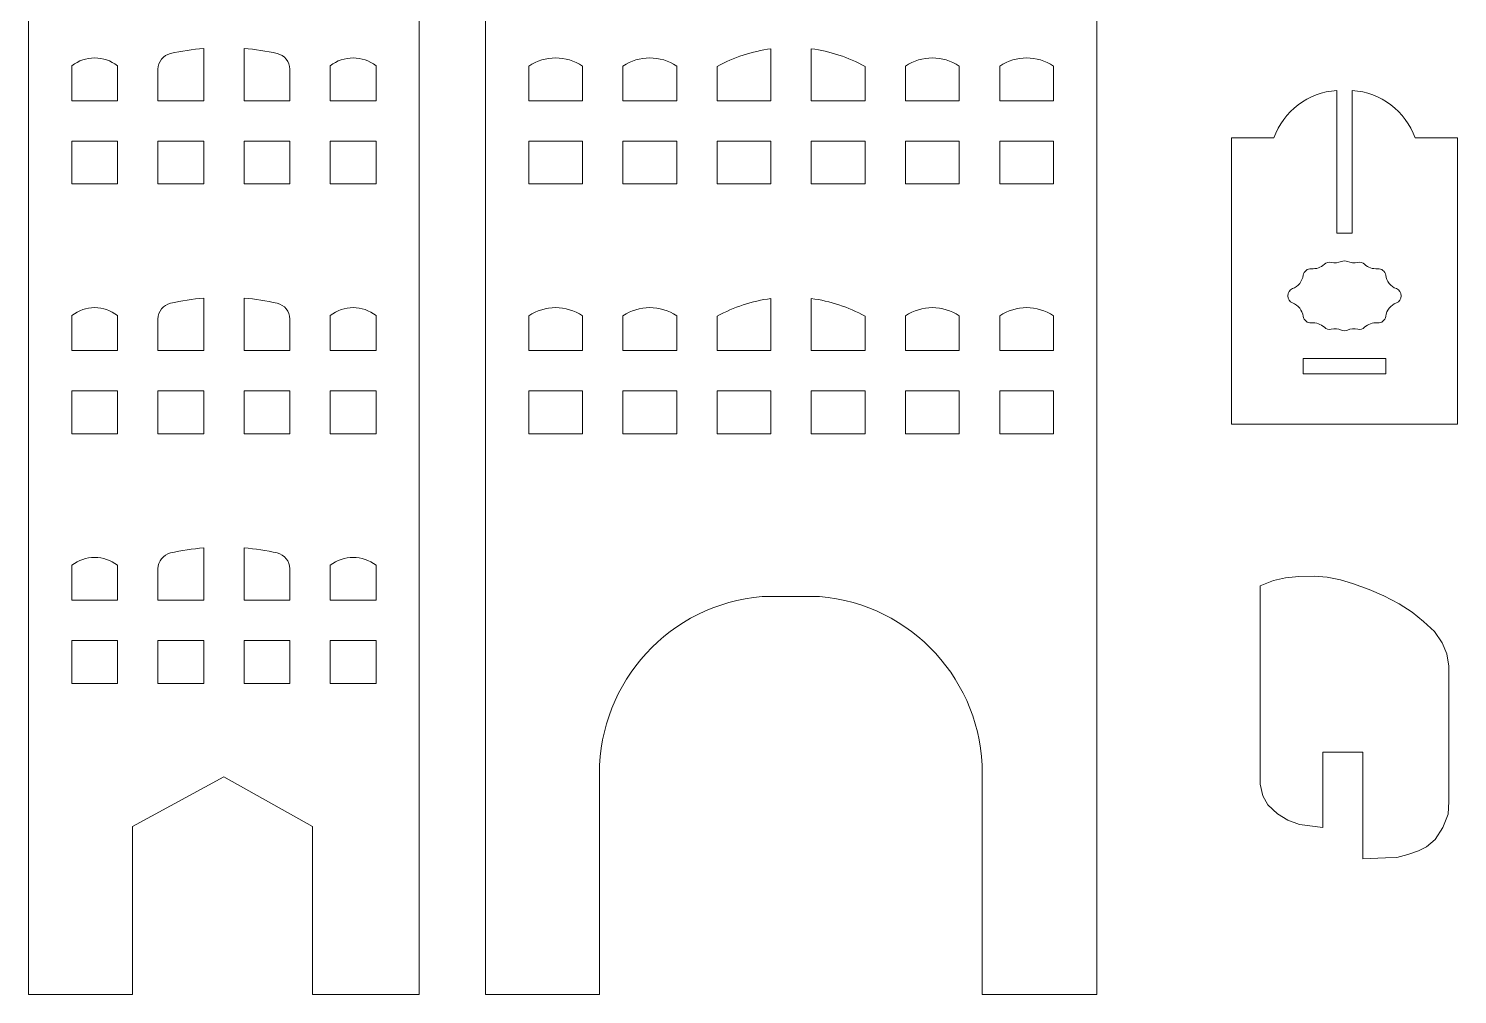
# Model space of a CAD drawing. Header units: millimetres. Extents: x -924 to 692, y -968 to 888.
# Drawn here: x -844.8 to -472.4, y 4.7 to 256.4 of the extents above; entities that cross this region are included whole.
import ezdxf

# ---------------------------------------------------------------- set-up
doc = ezdxf.new("R2010")
doc.units = ezdxf.units.MM
doc.header["$MEASUREMENT"] = 0

msp = doc.modelspace()

# ---------------------------------------------------------------- linework, layer by layer
at = {"lineweight": 5}
for points, knots in [([(-793.9372, 61.433), (-793.9372, 61.433), (-817.6903, 48.4586), (-817.6903, 48.4586), (-817.6903, 48.4586), (-817.6903, 48.4586), (-817.6903, 4.7162), (-817.6903, 4.7162), (-817.6903, 4.7162), (-817.6903, 4.7162), (-844.8103, 4.7162), (-844.8103, 4.7162), (-844.8103, 4.7162), (-844.8103, 4.7162), (-844.8103, 267.944), (-844.8103, 267.944), (-844.8103, 267.944), (-844.8103, 267.944), (-742.9922, 267.944), (-742.9922, 267.944), (-742.9922, 267.944), (-742.9922, 267.944), (-742.9922, 4.7162), (-742.9922, 4.7162), (-742.9922, 4.7162), (-742.9922, 4.7162), (-770.8396, 4.7162), (-770.8396, 4.7162), (-770.8396, 4.7162), (-770.8396, 4.7162), (-770.8396, 48.501), (-770.8396, 48.501), (-770.8396, 48.501), (-770.8396, 48.501), (-793.9372, 61.433), (-793.9372, 61.433)], [0, 0, 0, 0, 0.11111111, 0.11111111, 0.11111111, 0.11111111, 0.22222222, 0.22222222, 0.22222222, 0.22222222, 0.33333333, 0.33333333, 0.33333333, 0.33333333, 0.44444444, 0.44444444, 0.44444444, 0.44444444, 0.55555556, 0.55555556, 0.55555556, 0.55555556, 0.66666667, 0.66666667, 0.66666667, 0.66666667, 0.77777778, 0.77777778, 0.77777778, 0.77777778, 0.88888889, 0.88888889, 0.88888889, 0.88888889, 1, 1, 1, 1]), ([(-566.4256, 4.7162), (-566.4256, 4.7162), (-566.4256, 267.944), (-566.4256, 267.944), (-566.4256, 267.944), (-566.4256, 267.944), (-725.7244, 267.944), (-725.7244, 267.944), (-725.7244, 267.944), (-725.7244, 267.944), (-725.7244, 4.7162), (-725.7244, 4.7162), (-725.7244, 4.7162), (-725.7244, 4.7162), (-696.0189, 4.7162), (-696.0189, 4.7162), (-696.0189, 4.7162), (-696.0189, 4.7162), (-696.0189, 62.2395), (-696.0189, 62.2395), (-696.0189, 62.2395), (-696.0756, 86.3115), (-677.5967, 106.4008), (-653.6085, 108.4104), (-653.6085, 108.4104), (-653.6085, 108.4104), (-638.6461, 108.4104), (-638.6461, 108.4104), (-638.6461, 108.4104), (-614.6559, 106.4266), (-596.205, 86.3117), (-596.2356, 62.2395), (-596.2356, 62.2395), (-596.2356, 62.2395), (-596.2356, 4.7162), (-596.2356, 4.7162), (-596.2356, 4.7162), (-596.2356, 4.7162), (-566.4256, 4.7162), (-566.4256, 4.7162)], [0, 0, 0, 0, 0.1, 0.1, 0.1, 0.1, 0.2, 0.2, 0.2, 0.2, 0.3, 0.3, 0.3, 0.3, 0.4, 0.4, 0.4, 0.4, 0.5, 0.5, 0.5, 0.5, 0.6, 0.6, 0.6, 0.6, 0.7, 0.7, 0.7, 0.7, 0.8, 0.8, 0.8, 0.8, 0.9, 0.9, 0.9, 0.9, 1, 1, 1, 1]), ([(-811.0879, 245.8125), (-811.0879, 245.8125), (-811.0879, 237.6253), (-811.0879, 237.6253), (-811.0879, 237.6253), (-811.0879, 237.6253), (-799.169, 237.6253), (-799.169, 237.6253), (-799.169, 237.6253), (-799.169, 237.6253), (-799.169, 251.2741), (-799.169, 251.2741), (-799.169, 251.2741), (-802.0752, 251.0283), (-804.9604, 250.5794), (-807.8039, 249.9304), (-807.8039, 249.9304), (-809.726, 249.4909), (-811.0887, 247.7842), (-811.0879, 245.8125)], [0, 0, 0, 0, 0.2, 0.2, 0.2, 0.2, 0.4, 0.4, 0.4, 0.4, 0.6, 0.6, 0.6, 0.6, 0.8, 0.8, 0.8, 0.8, 1, 1, 1, 1]), ([(-776.7144, 245.8125), (-776.7144, 245.8125), (-776.7144, 237.6253), (-776.7144, 237.6253), (-776.7144, 237.6253), (-776.7144, 237.6253), (-788.6335, 237.6253), (-788.6335, 237.6253), (-788.6335, 237.6253), (-788.6335, 237.6253), (-788.6335, 251.2741), (-788.6335, 251.2741), (-788.6335, 251.2741), (-785.7274, 251.0283), (-782.8418, 250.5792), (-779.9986, 249.9304), (-779.9986, 249.9304), (-778.0781, 249.493), (-776.7152, 247.7821), (-776.7144, 245.8125)], [0, 0, 0, 0, 0.2, 0.2, 0.2, 0.2, 0.4, 0.4, 0.4, 0.4, 0.6, 0.6, 0.6, 0.6, 0.8, 0.8, 0.8, 0.8, 1, 1, 1, 1]), ([(-665.3496, 237.6253), (-665.3496, 237.6253), (-651.3428, 237.6253), (-651.3428, 237.6253), (-651.3428, 237.6253), (-651.3428, 237.6253), (-651.3428, 251.1496), (-651.3428, 251.1496), (-651.3428, 251.1496), (-656.2549, 250.4995), (-661.0028, 248.9469), (-665.3496, 246.5685), (-665.3496, 246.5685), (-665.3496, 246.5685), (-665.3496, 237.6253), (-665.3496, 237.6253)], [0, 0, 0, 0, 0.25, 0.25, 0.25, 0.25, 0.5, 0.5, 0.5, 0.5, 0.75, 0.75, 0.75, 0.75, 1, 1, 1, 1]), ([(-626.8004, 246.5685), (-626.8004, 246.5685), (-626.8004, 237.6253), (-626.8004, 237.6253), (-626.8004, 237.6253), (-626.8004, 237.6253), (-640.8072, 237.6253), (-640.8072, 237.6253), (-640.8072, 237.6253), (-640.8072, 237.6253), (-640.8072, 251.1496), (-640.8072, 251.1496), (-640.8072, 251.1496), (-635.8962, 250.4999), (-631.1463, 248.9461), (-626.8004, 246.5685)], [0, 0, 0, 0, 0.25, 0.25, 0.25, 0.25, 0.5, 0.5, 0.5, 0.5, 0.75, 0.75, 0.75, 0.75, 1, 1, 1, 1]), ([(-833.5424, 246.7128), (-833.5424, 246.7128), (-833.5424, 237.6253), (-833.5424, 237.6253), (-833.5424, 237.6253), (-833.5424, 237.6253), (-821.6236, 237.6253), (-821.6236, 237.6253), (-821.6236, 237.6253), (-821.6236, 237.6253), (-821.6236, 246.7128), (-821.6236, 246.7128), (-821.6236, 246.7128), (-825.1191, 249.4754), (-830.0492, 249.4781), (-833.5424, 246.7128)], [0, 0, 0, 0, 0.25, 0.25, 0.25, 0.25, 0.5, 0.5, 0.5, 0.5, 0.75, 0.75, 0.75, 0.75, 1, 1, 1, 1]), ([(-766.1789, 246.7128), (-766.1789, 246.7128), (-766.1789, 237.6253), (-766.1789, 237.6253), (-766.1789, 237.6253), (-766.1789, 237.6253), (-754.26, 237.6253), (-754.26, 237.6253), (-754.26, 237.6253), (-754.26, 237.6253), (-754.26, 246.7128), (-754.26, 246.7128), (-754.26, 246.7128), (-757.7556, 249.4754), (-762.6855, 249.4781), (-766.1789, 246.7128)], [0, 0, 0, 0, 0.25, 0.25, 0.25, 0.25, 0.5, 0.5, 0.5, 0.5, 0.75, 0.75, 0.75, 0.75, 1, 1, 1, 1]), ([(-714.4567, 246.6517), (-714.4567, 246.6517), (-714.4567, 237.6253), (-714.4567, 237.6253), (-714.4567, 237.6253), (-714.4567, 237.6253), (-700.4498, 237.6253), (-700.4498, 237.6253), (-700.4498, 237.6253), (-700.4498, 237.6253), (-700.4498, 246.6517), (-700.4498, 246.6517), (-700.4498, 246.6517), (-704.6882, 249.4957), (-710.2199, 249.4981), (-714.4567, 246.6517)], [0, 0, 0, 0, 0.25, 0.25, 0.25, 0.25, 0.5, 0.5, 0.5, 0.5, 0.75, 0.75, 0.75, 0.75, 1, 1, 1, 1]), ([(-689.9031, 246.6517), (-689.9031, 246.6517), (-689.9031, 237.6253), (-689.9031, 237.6253), (-689.9031, 237.6253), (-689.9031, 237.6253), (-675.8964, 237.6253), (-675.8964, 237.6253), (-675.8964, 237.6253), (-675.8964, 237.6253), (-675.8964, 246.6517), (-675.8964, 246.6517), (-675.8964, 246.6517), (-680.1348, 249.4957), (-685.6663, 249.4981), (-689.9031, 246.6517)], [0, 0, 0, 0, 0.25, 0.25, 0.25, 0.25, 0.5, 0.5, 0.5, 0.5, 0.75, 0.75, 0.75, 0.75, 1, 1, 1, 1]), ([(-616.2538, 246.6517), (-616.2538, 246.6517), (-616.2538, 237.6253), (-616.2538, 237.6253), (-616.2538, 237.6253), (-616.2538, 237.6253), (-602.2469, 237.6253), (-602.2469, 237.6253), (-602.2469, 237.6253), (-602.2469, 237.6253), (-602.2469, 246.6517), (-602.2469, 246.6517), (-602.2469, 246.6517), (-606.4853, 249.4957), (-612.017, 249.4981), (-616.2538, 246.6517)], [0, 0, 0, 0, 0.25, 0.25, 0.25, 0.25, 0.5, 0.5, 0.5, 0.5, 0.75, 0.75, 0.75, 0.75, 1, 1, 1, 1]), ([(-591.7002, 246.6517), (-591.7002, 246.6517), (-591.7002, 237.6253), (-591.7002, 237.6253), (-591.7002, 237.6253), (-591.7002, 237.6253), (-577.6935, 237.6253), (-577.6935, 237.6253), (-577.6935, 237.6253), (-577.6935, 237.6253), (-577.6935, 246.6517), (-577.6935, 246.6517), (-577.6935, 246.6517), (-581.9319, 249.4957), (-587.4634, 249.4981), (-591.7002, 246.6517)], [0, 0, 0, 0, 0.25, 0.25, 0.25, 0.25, 0.5, 0.5, 0.5, 0.5, 0.75, 0.75, 0.75, 0.75, 1, 1, 1, 1]), ([(-499.8413, 203.0837), (-499.8413, 203.0837), (-499.8413, 240.2951), (-499.8413, 240.2951), (-499.8413, 240.2951), (-492.3997, 239.792), (-485.9541, 234.9323), (-483.4133, 227.92), (-483.4133, 227.92), (-483.4133, 227.92), (-472.4068, 227.92), (-472.4068, 227.92), (-472.4068, 227.92), (-472.4068, 227.92), (-472.4068, 153.3255), (-472.4068, 153.3255), (-472.4068, 153.3255), (-472.4068, 153.3255), (-531.2757, 153.3255), (-531.2757, 153.3255), (-531.2757, 153.3255), (-531.2757, 153.3255), (-531.2757, 227.92), (-531.2757, 227.92), (-531.2757, 227.92), (-531.2757, 227.92), (-520.2693, 227.92), (-520.2693, 227.92), (-520.2693, 227.92), (-517.7322, 234.9338), (-511.2824, 239.788), (-503.8413, 240.2951), (-503.8413, 240.2951), (-503.8413, 240.2951), (-503.8413, 203.0837), (-503.8413, 203.0837), (-503.8413, 203.0837), (-503.8413, 203.0837), (-499.8413, 203.0837), (-499.8413, 203.0837)], [0, 0, 0, 0, 0.1, 0.1, 0.1, 0.1, 0.2, 0.2, 0.2, 0.2, 0.3, 0.3, 0.3, 0.3, 0.4, 0.4, 0.4, 0.4, 0.5, 0.5, 0.5, 0.5, 0.6, 0.6, 0.6, 0.6, 0.7, 0.7, 0.7, 0.7, 0.8, 0.8, 0.8, 0.8, 0.9, 0.9, 0.9, 0.9, 1, 1, 1, 1]), ([(-833.5424, 227.0898), (-833.5424, 227.0898), (-833.5424, 215.9304), (-833.5424, 215.9304), (-833.5424, 215.9304), (-833.5424, 215.9304), (-821.6236, 215.9304), (-821.6236, 215.9304), (-821.6236, 215.9304), (-821.6236, 215.9304), (-821.6236, 227.0898), (-821.6236, 227.0898), (-821.6236, 227.0898), (-821.6236, 227.0898), (-833.5424, 227.0898), (-833.5424, 227.0898)], [0, 0, 0, 0, 0.25, 0.25, 0.25, 0.25, 0.5, 0.5, 0.5, 0.5, 0.75, 0.75, 0.75, 0.75, 1, 1, 1, 1]), ([(-811.0879, 227.0898), (-811.0879, 227.0898), (-811.0879, 215.9304), (-811.0879, 215.9304), (-811.0879, 215.9304), (-811.0879, 215.9304), (-799.169, 215.9304), (-799.169, 215.9304), (-799.169, 215.9304), (-799.169, 215.9304), (-799.169, 227.0898), (-799.169, 227.0898), (-799.169, 227.0898), (-799.169, 227.0898), (-811.0879, 227.0898), (-811.0879, 227.0898)], [0, 0, 0, 0, 0.25, 0.25, 0.25, 0.25, 0.5, 0.5, 0.5, 0.5, 0.75, 0.75, 0.75, 0.75, 1, 1, 1, 1]), ([(-788.6335, 227.0898), (-788.6335, 227.0898), (-788.6335, 215.9304), (-788.6335, 215.9304), (-788.6335, 215.9304), (-788.6335, 215.9304), (-776.7144, 215.9304), (-776.7144, 215.9304), (-776.7144, 215.9304), (-776.7144, 215.9304), (-776.7144, 227.0898), (-776.7144, 227.0898), (-776.7144, 227.0898), (-776.7144, 227.0898), (-788.6335, 227.0898), (-788.6335, 227.0898)], [0, 0, 0, 0, 0.25, 0.25, 0.25, 0.25, 0.5, 0.5, 0.5, 0.5, 0.75, 0.75, 0.75, 0.75, 1, 1, 1, 1]), ([(-766.1789, 227.0898), (-766.1789, 227.0898), (-766.1789, 215.9304), (-766.1789, 215.9304), (-766.1789, 215.9304), (-766.1789, 215.9304), (-754.26, 215.9304), (-754.26, 215.9304), (-754.26, 215.9304), (-754.26, 215.9304), (-754.26, 227.0898), (-754.26, 227.0898), (-754.26, 227.0898), (-754.26, 227.0898), (-766.1789, 227.0898), (-766.1789, 227.0898)], [0, 0, 0, 0, 0.25, 0.25, 0.25, 0.25, 0.5, 0.5, 0.5, 0.5, 0.75, 0.75, 0.75, 0.75, 1, 1, 1, 1]), ([(-714.4567, 227.0898), (-714.4567, 227.0898), (-714.4567, 215.9304), (-714.4567, 215.9304), (-714.4567, 215.9304), (-714.4567, 215.9304), (-700.4498, 215.9304), (-700.4498, 215.9304), (-700.4498, 215.9304), (-700.4498, 215.9304), (-700.4498, 227.0898), (-700.4498, 227.0898), (-700.4498, 227.0898), (-700.4498, 227.0898), (-714.4567, 227.0898), (-714.4567, 227.0898)], [0, 0, 0, 0, 0.25, 0.25, 0.25, 0.25, 0.5, 0.5, 0.5, 0.5, 0.75, 0.75, 0.75, 0.75, 1, 1, 1, 1]), ([(-689.9031, 227.0898), (-689.9031, 227.0898), (-689.9031, 215.9304), (-689.9031, 215.9304), (-689.9031, 215.9304), (-689.9031, 215.9304), (-675.8964, 215.9304), (-675.8964, 215.9304), (-675.8964, 215.9304), (-675.8964, 215.9304), (-675.8964, 227.0898), (-675.8964, 227.0898), (-675.8964, 227.0898), (-675.8964, 227.0898), (-689.9031, 227.0898), (-689.9031, 227.0898)], [0, 0, 0, 0, 0.25, 0.25, 0.25, 0.25, 0.5, 0.5, 0.5, 0.5, 0.75, 0.75, 0.75, 0.75, 1, 1, 1, 1]), ([(-665.3496, 227.0898), (-665.3496, 227.0898), (-665.3496, 215.9304), (-665.3496, 215.9304), (-665.3496, 215.9304), (-665.3496, 215.9304), (-651.3428, 215.9304), (-651.3428, 215.9304), (-651.3428, 215.9304), (-651.3428, 215.9304), (-651.3428, 227.0898), (-651.3428, 227.0898), (-651.3428, 227.0898), (-651.3428, 227.0898), (-665.3496, 227.0898), (-665.3496, 227.0898)], [0, 0, 0, 0, 0.25, 0.25, 0.25, 0.25, 0.5, 0.5, 0.5, 0.5, 0.75, 0.75, 0.75, 0.75, 1, 1, 1, 1]), ([(-640.8072, 227.0898), (-640.8072, 227.0898), (-640.8072, 215.9304), (-640.8072, 215.9304), (-640.8072, 215.9304), (-640.8072, 215.9304), (-626.8004, 215.9304), (-626.8004, 215.9304), (-626.8004, 215.9304), (-626.8004, 215.9304), (-626.8004, 227.0898), (-626.8004, 227.0898), (-626.8004, 227.0898), (-626.8004, 227.0898), (-640.8072, 227.0898), (-640.8072, 227.0898)], [0, 0, 0, 0, 0.25, 0.25, 0.25, 0.25, 0.5, 0.5, 0.5, 0.5, 0.75, 0.75, 0.75, 0.75, 1, 1, 1, 1]), ([(-616.2538, 227.0898), (-616.2538, 227.0898), (-616.2538, 215.9304), (-616.2538, 215.9304), (-616.2538, 215.9304), (-616.2538, 215.9304), (-602.2469, 215.9304), (-602.2469, 215.9304), (-602.2469, 215.9304), (-602.2469, 215.9304), (-602.2469, 227.0898), (-602.2469, 227.0898), (-602.2469, 227.0898), (-602.2469, 227.0898), (-616.2538, 227.0898), (-616.2538, 227.0898)], [0, 0, 0, 0, 0.25, 0.25, 0.25, 0.25, 0.5, 0.5, 0.5, 0.5, 0.75, 0.75, 0.75, 0.75, 1, 1, 1, 1]), ([(-591.7002, 227.0898), (-591.7002, 227.0898), (-591.7002, 215.9304), (-591.7002, 215.9304), (-591.7002, 215.9304), (-591.7002, 215.9304), (-577.6935, 215.9304), (-577.6935, 215.9304), (-577.6935, 215.9304), (-577.6935, 215.9304), (-577.6935, 227.0898), (-577.6935, 227.0898), (-577.6935, 227.0898), (-577.6935, 227.0898), (-591.7002, 227.0898), (-591.7002, 227.0898)], [0, 0, 0, 0, 0.25, 0.25, 0.25, 0.25, 0.5, 0.5, 0.5, 0.5, 0.75, 0.75, 0.75, 0.75, 1, 1, 1, 1]), ([(-505.2996, 195.4778), (-505.9397, 195.6199), (-506.6082, 195.4397), (-507.0898, 194.9949), (-507.0898, 194.9949), (-507.9975, 194.157), (-509.2167, 193.7392), (-510.4476, 193.8439), (-510.4476, 193.8439), (-511.5053, 193.9333), (-512.4485, 193.1835), (-512.5973, 192.1327), (-512.5973, 192.1327), (-512.821, 190.557), (-513.88, 189.2245), (-515.3639, 188.6491), (-515.3639, 188.6491), (-516.1338, 188.3472), (-516.6389, 187.6031), (-516.6356, 186.776), (-516.6356, 186.776), (-516.6322, 185.949), (-516.1365, 185.2152), (-515.364, 184.9195), (-515.364, 184.9195), (-513.8802, 184.3447), (-512.8223, 183.0112), (-512.5981, 181.4357), (-512.5981, 181.4357), (-512.4482, 180.3848), (-511.506, 179.6336), (-510.4482, 179.7243), (-510.4482, 179.7243), (-509.2173, 179.8293), (-507.9981, 179.4111), (-507.0903, 178.5731), (-507.0903, 178.5731), (-506.6084, 178.1283), (-505.9397, 177.9479), (-505.2997, 178.0903), (-505.2997, 178.0903), (-504.404, 178.2893), (-503.468, 178.2032), (-502.6237, 177.8443), (-502.6237, 177.8443), (-502.1236, 177.6319), (-501.5589, 177.6317), (-501.0588, 177.8443), (-501.0588, 177.8443), (-500.2144, 178.2034), (-499.2784, 178.2893), (-498.3829, 178.0904), (-498.3829, 178.0904), (-497.7428, 177.9483), (-497.0741, 178.1283), (-496.5925, 178.5731), (-496.5925, 178.5731), (-495.6847, 179.4114), (-494.4653, 179.829), (-493.2343, 179.7243), (-493.2343, 179.7243), (-492.1765, 179.6347), (-491.2332, 180.3847), (-491.0844, 181.4357), (-491.0844, 181.4357), (-490.861, 183.0114), (-489.8021, 184.344), (-488.3184, 184.9195), (-488.3184, 184.9195), (-487.5485, 185.2216), (-487.0436, 185.9658), (-487.0469, 186.7927), (-487.0469, 186.7927), (-487.0504, 187.6197), (-487.5461, 188.3535), (-488.3184, 188.6491), (-488.3184, 188.6491), (-489.8024, 189.2239), (-490.8605, 190.5573), (-491.0847, 192.1328), (-491.0847, 192.1328), (-491.2346, 193.1837), (-492.1767, 193.9347), (-493.2344, 193.8442), (-493.2344, 193.8442), (-494.4653, 193.7392), (-495.6844, 194.1576), (-496.5922, 194.9955), (-496.5922, 194.9955), (-497.0741, 195.4403), (-497.7428, 195.6208), (-498.3829, 195.4784), (-498.3829, 195.4784), (-499.2786, 195.2792), (-500.2146, 195.3653), (-501.0589, 195.7242), (-501.0589, 195.7242), (-501.5591, 195.9367), (-502.1237, 195.9367), (-502.6239, 195.724), (-502.6239, 195.724), (-503.468, 195.365), (-504.404, 195.2789), (-505.2996, 195.4778)], [0, 0, 0, 0, 0.03846154, 0.03846154, 0.03846154, 0.03846154, 0.07692308, 0.07692308, 0.07692308, 0.07692308, 0.11538462, 0.11538462, 0.11538462, 0.11538462, 0.15384615, 0.15384615, 0.15384615, 0.15384615, 0.19230769, 0.19230769, 0.19230769, 0.19230769, 0.23076923, 0.23076923, 0.23076923, 0.23076923, 0.26923077, 0.26923077, 0.26923077, 0.26923077, 0.30769231, 0.30769231, 0.30769231, 0.30769231, 0.34615385, 0.34615385, 0.34615385, 0.34615385, 0.38461538, 0.38461538, 0.38461538, 0.38461538, 0.42307692, 0.42307692, 0.42307692, 0.42307692, 0.46153846, 0.46153846, 0.46153846, 0.46153846, 0.5, 0.5, 0.5, 0.5, 0.53846154, 0.53846154, 0.53846154, 0.53846154, 0.57692308, 0.57692308, 0.57692308, 0.57692308, 0.61538462, 0.61538462, 0.61538462, 0.61538462, 0.65384615, 0.65384615, 0.65384615, 0.65384615, 0.69230769, 0.69230769, 0.69230769, 0.69230769, 0.73076923, 0.73076923, 0.73076923, 0.73076923, 0.76923077, 0.76923077, 0.76923077, 0.76923077, 0.80769231, 0.80769231, 0.80769231, 0.80769231, 0.84615385, 0.84615385, 0.84615385, 0.84615385, 0.88461538, 0.88461538, 0.88461538, 0.88461538, 0.92307692, 0.92307692, 0.92307692, 0.92307692, 0.96153846, 0.96153846, 0.96153846, 0.96153846, 1, 1, 1, 1]), ([(-833.5424, 181.6279), (-833.5424, 181.6279), (-833.5424, 172.5405), (-833.5424, 172.5405), (-833.5424, 172.5405), (-833.5424, 172.5405), (-821.6236, 172.5405), (-821.6236, 172.5405), (-821.6236, 172.5405), (-821.6236, 172.5405), (-821.6236, 181.6279), (-821.6236, 181.6279), (-821.6236, 181.6279), (-825.1191, 184.3904), (-830.0492, 184.3931), (-833.5424, 181.6279)], [0, 0, 0, 0, 0.25, 0.25, 0.25, 0.25, 0.5, 0.5, 0.5, 0.5, 0.75, 0.75, 0.75, 0.75, 1, 1, 1, 1]), ([(-811.0879, 180.7275), (-811.0879, 180.7275), (-811.0879, 172.5405), (-811.0879, 172.5405), (-811.0879, 172.5405), (-811.0879, 172.5405), (-799.169, 172.5405), (-799.169, 172.5405), (-799.169, 172.5405), (-799.169, 172.5405), (-799.169, 186.1893), (-799.169, 186.1893), (-799.169, 186.1893), (-802.0752, 185.9434), (-804.9604, 185.4944), (-807.8039, 184.8455), (-807.8039, 184.8455), (-809.726, 184.4061), (-811.0887, 182.6992), (-811.0879, 180.7275)], [0, 0, 0, 0, 0.2, 0.2, 0.2, 0.2, 0.4, 0.4, 0.4, 0.4, 0.6, 0.6, 0.6, 0.6, 0.8, 0.8, 0.8, 0.8, 1, 1, 1, 1]), ([(-776.7144, 180.7275), (-776.7144, 180.7275), (-776.7144, 172.5405), (-776.7144, 172.5405), (-776.7144, 172.5405), (-776.7144, 172.5405), (-788.6335, 172.5405), (-788.6335, 172.5405), (-788.6335, 172.5405), (-788.6335, 172.5405), (-788.6335, 186.1893), (-788.6335, 186.1893), (-788.6335, 186.1893), (-785.7274, 185.9434), (-782.8418, 185.4943), (-779.9986, 184.8455), (-779.9986, 184.8455), (-778.0781, 184.408), (-776.7152, 182.6973), (-776.7144, 180.7275)], [0, 0, 0, 0, 0.2, 0.2, 0.2, 0.2, 0.4, 0.4, 0.4, 0.4, 0.6, 0.6, 0.6, 0.6, 0.8, 0.8, 0.8, 0.8, 1, 1, 1, 1]), ([(-766.1789, 181.6279), (-766.1789, 181.6279), (-766.1789, 172.5405), (-766.1789, 172.5405), (-766.1789, 172.5405), (-766.1789, 172.5405), (-754.26, 172.5405), (-754.26, 172.5405), (-754.26, 172.5405), (-754.26, 172.5405), (-754.26, 181.6279), (-754.26, 181.6279), (-754.26, 181.6279), (-757.7556, 184.3904), (-762.6855, 184.3931), (-766.1789, 181.6279)], [0, 0, 0, 0, 0.25, 0.25, 0.25, 0.25, 0.5, 0.5, 0.5, 0.5, 0.75, 0.75, 0.75, 0.75, 1, 1, 1, 1]), ([(-714.4567, 181.5667), (-714.4567, 181.5667), (-714.4567, 172.5405), (-714.4567, 172.5405), (-714.4567, 172.5405), (-714.4567, 172.5405), (-700.4498, 172.5405), (-700.4498, 172.5405), (-700.4498, 172.5405), (-700.4498, 172.5405), (-700.4498, 181.5667), (-700.4498, 181.5667), (-700.4498, 181.5667), (-704.6882, 184.4109), (-710.2199, 184.4133), (-714.4567, 181.5667)], [0, 0, 0, 0, 0.25, 0.25, 0.25, 0.25, 0.5, 0.5, 0.5, 0.5, 0.75, 0.75, 0.75, 0.75, 1, 1, 1, 1]), ([(-689.9031, 181.5667), (-689.9031, 181.5667), (-689.9031, 172.5405), (-689.9031, 172.5405), (-689.9031, 172.5405), (-689.9031, 172.5405), (-675.8964, 172.5405), (-675.8964, 172.5405), (-675.8964, 172.5405), (-675.8964, 172.5405), (-675.8964, 181.5667), (-675.8964, 181.5667), (-675.8964, 181.5667), (-680.1348, 184.4109), (-685.6663, 184.4133), (-689.9031, 181.5667)], [0, 0, 0, 0, 0.25, 0.25, 0.25, 0.25, 0.5, 0.5, 0.5, 0.5, 0.75, 0.75, 0.75, 0.75, 1, 1, 1, 1]), ([(-665.3496, 172.5405), (-665.3496, 172.5405), (-651.3428, 172.5405), (-651.3428, 172.5405), (-651.3428, 172.5405), (-651.3428, 172.5405), (-651.3428, 186.0647), (-651.3428, 186.0647), (-651.3428, 186.0647), (-656.2549, 185.4146), (-661.0028, 183.8619), (-665.3496, 181.4837), (-665.3496, 181.4837), (-665.3496, 181.4837), (-665.3496, 172.5405), (-665.3496, 172.5405)], [0, 0, 0, 0, 0.25, 0.25, 0.25, 0.25, 0.5, 0.5, 0.5, 0.5, 0.75, 0.75, 0.75, 0.75, 1, 1, 1, 1]), ([(-626.8004, 181.4837), (-626.8004, 181.4837), (-626.8004, 172.5405), (-626.8004, 172.5405), (-626.8004, 172.5405), (-626.8004, 172.5405), (-640.8072, 172.5405), (-640.8072, 172.5405), (-640.8072, 172.5405), (-640.8072, 172.5405), (-640.8072, 186.0647), (-640.8072, 186.0647), (-640.8072, 186.0647), (-635.8962, 185.4149), (-631.1463, 183.8613), (-626.8004, 181.4837)], [0, 0, 0, 0, 0.25, 0.25, 0.25, 0.25, 0.5, 0.5, 0.5, 0.5, 0.75, 0.75, 0.75, 0.75, 1, 1, 1, 1]), ([(-616.2538, 181.5667), (-616.2538, 181.5667), (-616.2538, 172.5405), (-616.2538, 172.5405), (-616.2538, 172.5405), (-616.2538, 172.5405), (-602.2469, 172.5405), (-602.2469, 172.5405), (-602.2469, 172.5405), (-602.2469, 172.5405), (-602.2469, 181.5667), (-602.2469, 181.5667), (-602.2469, 181.5667), (-606.4853, 184.4109), (-612.017, 184.4133), (-616.2538, 181.5667)], [0, 0, 0, 0, 0.25, 0.25, 0.25, 0.25, 0.5, 0.5, 0.5, 0.5, 0.75, 0.75, 0.75, 0.75, 1, 1, 1, 1]), ([(-591.7002, 181.5667), (-591.7002, 181.5667), (-591.7002, 172.5405), (-591.7002, 172.5405), (-591.7002, 172.5405), (-591.7002, 172.5405), (-577.6935, 172.5405), (-577.6935, 172.5405), (-577.6935, 172.5405), (-577.6935, 172.5405), (-577.6935, 181.5667), (-577.6935, 181.5667), (-577.6935, 181.5667), (-581.9319, 184.4109), (-587.4634, 184.4133), (-591.7002, 181.5667)], [0, 0, 0, 0, 0.25, 0.25, 0.25, 0.25, 0.5, 0.5, 0.5, 0.5, 0.75, 0.75, 0.75, 0.75, 1, 1, 1, 1]), ([(-512.6413, 170.485), (-512.6413, 170.485), (-512.6413, 166.485), (-512.6413, 166.485), (-512.6413, 166.485), (-512.6413, 166.485), (-491.0413, 166.485), (-491.0413, 166.485), (-491.0413, 166.485), (-491.0413, 166.485), (-491.0413, 170.485), (-491.0413, 170.485), (-491.0413, 170.485), (-491.0413, 170.485), (-512.6413, 170.485), (-512.6413, 170.485)], [0, 0, 0, 0, 0.25, 0.25, 0.25, 0.25, 0.5, 0.5, 0.5, 0.5, 0.75, 0.75, 0.75, 0.75, 1, 1, 1, 1]), ([(-833.5424, 162.0048), (-833.5424, 162.0048), (-833.5424, 150.8455), (-833.5424, 150.8455), (-833.5424, 150.8455), (-833.5424, 150.8455), (-821.6236, 150.8455), (-821.6236, 150.8455), (-821.6236, 150.8455), (-821.6236, 150.8455), (-821.6236, 162.0048), (-821.6236, 162.0048), (-821.6236, 162.0048), (-821.6236, 162.0048), (-833.5424, 162.0048), (-833.5424, 162.0048)], [0, 0, 0, 0, 0.25, 0.25, 0.25, 0.25, 0.5, 0.5, 0.5, 0.5, 0.75, 0.75, 0.75, 0.75, 1, 1, 1, 1]), ([(-811.0879, 162.0048), (-811.0879, 162.0048), (-811.0879, 150.8455), (-811.0879, 150.8455), (-811.0879, 150.8455), (-811.0879, 150.8455), (-799.169, 150.8455), (-799.169, 150.8455), (-799.169, 150.8455), (-799.169, 150.8455), (-799.169, 162.0048), (-799.169, 162.0048), (-799.169, 162.0048), (-799.169, 162.0048), (-811.0879, 162.0048), (-811.0879, 162.0048)], [0, 0, 0, 0, 0.25, 0.25, 0.25, 0.25, 0.5, 0.5, 0.5, 0.5, 0.75, 0.75, 0.75, 0.75, 1, 1, 1, 1]), ([(-788.6335, 162.0048), (-788.6335, 162.0048), (-788.6335, 150.8455), (-788.6335, 150.8455), (-788.6335, 150.8455), (-788.6335, 150.8455), (-776.7144, 150.8455), (-776.7144, 150.8455), (-776.7144, 150.8455), (-776.7144, 150.8455), (-776.7144, 162.0048), (-776.7144, 162.0048), (-776.7144, 162.0048), (-776.7144, 162.0048), (-788.6335, 162.0048), (-788.6335, 162.0048)], [0, 0, 0, 0, 0.25, 0.25, 0.25, 0.25, 0.5, 0.5, 0.5, 0.5, 0.75, 0.75, 0.75, 0.75, 1, 1, 1, 1]), ([(-766.1789, 162.0048), (-766.1789, 162.0048), (-766.1789, 150.8455), (-766.1789, 150.8455), (-766.1789, 150.8455), (-766.1789, 150.8455), (-754.26, 150.8455), (-754.26, 150.8455), (-754.26, 150.8455), (-754.26, 150.8455), (-754.26, 162.0048), (-754.26, 162.0048), (-754.26, 162.0048), (-754.26, 162.0048), (-766.1789, 162.0048), (-766.1789, 162.0048)], [0, 0, 0, 0, 0.25, 0.25, 0.25, 0.25, 0.5, 0.5, 0.5, 0.5, 0.75, 0.75, 0.75, 0.75, 1, 1, 1, 1]), ([(-714.4567, 162.0048), (-714.4567, 162.0048), (-714.4567, 150.8455), (-714.4567, 150.8455), (-714.4567, 150.8455), (-714.4567, 150.8455), (-700.4498, 150.8455), (-700.4498, 150.8455), (-700.4498, 150.8455), (-700.4498, 150.8455), (-700.4498, 162.0048), (-700.4498, 162.0048), (-700.4498, 162.0048), (-700.4498, 162.0048), (-714.4567, 162.0048), (-714.4567, 162.0048)], [0, 0, 0, 0, 0.25, 0.25, 0.25, 0.25, 0.5, 0.5, 0.5, 0.5, 0.75, 0.75, 0.75, 0.75, 1, 1, 1, 1]), ([(-689.9031, 162.0048), (-689.9031, 162.0048), (-689.9031, 150.8455), (-689.9031, 150.8455), (-689.9031, 150.8455), (-689.9031, 150.8455), (-675.8964, 150.8455), (-675.8964, 150.8455), (-675.8964, 150.8455), (-675.8964, 150.8455), (-675.8964, 162.0048), (-675.8964, 162.0048), (-675.8964, 162.0048), (-675.8964, 162.0048), (-689.9031, 162.0048), (-689.9031, 162.0048)], [0, 0, 0, 0, 0.25, 0.25, 0.25, 0.25, 0.5, 0.5, 0.5, 0.5, 0.75, 0.75, 0.75, 0.75, 1, 1, 1, 1]), ([(-665.3496, 162.0048), (-665.3496, 162.0048), (-665.3496, 150.8455), (-665.3496, 150.8455), (-665.3496, 150.8455), (-665.3496, 150.8455), (-651.3428, 150.8455), (-651.3428, 150.8455), (-651.3428, 150.8455), (-651.3428, 150.8455), (-651.3428, 162.0048), (-651.3428, 162.0048), (-651.3428, 162.0048), (-651.3428, 162.0048), (-665.3496, 162.0048), (-665.3496, 162.0048)], [0, 0, 0, 0, 0.25, 0.25, 0.25, 0.25, 0.5, 0.5, 0.5, 0.5, 0.75, 0.75, 0.75, 0.75, 1, 1, 1, 1]), ([(-640.8072, 162.0048), (-640.8072, 162.0048), (-640.8072, 150.8455), (-640.8072, 150.8455), (-640.8072, 150.8455), (-640.8072, 150.8455), (-626.8004, 150.8455), (-626.8004, 150.8455), (-626.8004, 150.8455), (-626.8004, 150.8455), (-626.8004, 162.0048), (-626.8004, 162.0048), (-626.8004, 162.0048), (-626.8004, 162.0048), (-640.8072, 162.0048), (-640.8072, 162.0048)], [0, 0, 0, 0, 0.25, 0.25, 0.25, 0.25, 0.5, 0.5, 0.5, 0.5, 0.75, 0.75, 0.75, 0.75, 1, 1, 1, 1]), ([(-616.2538, 162.0048), (-616.2538, 162.0048), (-616.2538, 150.8455), (-616.2538, 150.8455), (-616.2538, 150.8455), (-616.2538, 150.8455), (-602.2469, 150.8455), (-602.2469, 150.8455), (-602.2469, 150.8455), (-602.2469, 150.8455), (-602.2469, 162.0048), (-602.2469, 162.0048), (-602.2469, 162.0048), (-602.2469, 162.0048), (-616.2538, 162.0048), (-616.2538, 162.0048)], [0, 0, 0, 0, 0.25, 0.25, 0.25, 0.25, 0.5, 0.5, 0.5, 0.5, 0.75, 0.75, 0.75, 0.75, 1, 1, 1, 1]), ([(-591.7002, 162.0048), (-591.7002, 162.0048), (-591.7002, 150.8455), (-591.7002, 150.8455), (-591.7002, 150.8455), (-591.7002, 150.8455), (-577.6935, 150.8455), (-577.6935, 150.8455), (-577.6935, 150.8455), (-577.6935, 150.8455), (-577.6935, 162.0048), (-577.6935, 162.0048), (-577.6935, 162.0048), (-577.6935, 162.0048), (-591.7002, 162.0048), (-591.7002, 162.0048)], [0, 0, 0, 0, 0.25, 0.25, 0.25, 0.25, 0.5, 0.5, 0.5, 0.5, 0.75, 0.75, 0.75, 0.75, 1, 1, 1, 1]), ([(-833.5424, 116.5429), (-833.5424, 116.5429), (-833.5424, 107.4555), (-833.5424, 107.4555), (-833.5424, 107.4555), (-833.5424, 107.4555), (-821.6236, 107.4555), (-821.6236, 107.4555), (-821.6236, 107.4555), (-821.6236, 107.4555), (-821.6236, 116.5429), (-821.6236, 116.5429), (-821.6236, 116.5429), (-825.1191, 119.3055), (-830.0492, 119.3083), (-833.5424, 116.5429)], [0, 0, 0, 0, 0.25, 0.25, 0.25, 0.25, 0.5, 0.5, 0.5, 0.5, 0.75, 0.75, 0.75, 0.75, 1, 1, 1, 1]), ([(-811.0879, 115.6426), (-811.0879, 115.6426), (-811.0879, 107.4555), (-811.0879, 107.4555), (-811.0879, 107.4555), (-811.0879, 107.4555), (-799.169, 107.4555), (-799.169, 107.4555), (-799.169, 107.4555), (-799.169, 107.4555), (-799.169, 121.1043), (-799.169, 121.1043), (-799.169, 121.1043), (-802.0752, 120.8584), (-804.9604, 120.4095), (-807.8039, 119.7605), (-807.8039, 119.7605), (-809.726, 119.3211), (-811.0887, 117.6143), (-811.0879, 115.6426)], [0, 0, 0, 0, 0.2, 0.2, 0.2, 0.2, 0.4, 0.4, 0.4, 0.4, 0.6, 0.6, 0.6, 0.6, 0.8, 0.8, 0.8, 0.8, 1, 1, 1, 1]), ([(-776.7144, 115.6426), (-776.7144, 115.6426), (-776.7144, 107.4555), (-776.7144, 107.4555), (-776.7144, 107.4555), (-776.7144, 107.4555), (-788.6335, 107.4555), (-788.6335, 107.4555), (-788.6335, 107.4555), (-788.6335, 107.4555), (-788.6335, 121.1043), (-788.6335, 121.1043), (-788.6335, 121.1043), (-785.7274, 120.8584), (-782.8418, 120.4095), (-779.9986, 119.7605), (-779.9986, 119.7605), (-778.0781, 119.3231), (-776.7152, 117.6123), (-776.7144, 115.6426)], [0, 0, 0, 0, 0.2, 0.2, 0.2, 0.2, 0.4, 0.4, 0.4, 0.4, 0.6, 0.6, 0.6, 0.6, 0.8, 0.8, 0.8, 0.8, 1, 1, 1, 1]), ([(-766.1789, 116.5429), (-766.1789, 116.5429), (-766.1789, 107.4555), (-766.1789, 107.4555), (-766.1789, 107.4555), (-766.1789, 107.4555), (-754.26, 107.4555), (-754.26, 107.4555), (-754.26, 107.4555), (-754.26, 107.4555), (-754.26, 116.5429), (-754.26, 116.5429), (-754.26, 116.5429), (-757.7556, 119.3055), (-762.6855, 119.3083), (-766.1789, 116.5429)], [0, 0, 0, 0, 0.25, 0.25, 0.25, 0.25, 0.5, 0.5, 0.5, 0.5, 0.75, 0.75, 0.75, 0.75, 1, 1, 1, 1]), ([(-523.7871, 111.1994), (-523.7871, 111.1994), (-520.3378, 112.6042), (-520.3378, 112.6042), (-520.3378, 112.6042), (-520.3378, 112.6042), (-517.2567, 113.3229), (-517.2567, 113.3229), (-517.2567, 113.3229), (-517.2567, 113.3229), (-513.7456, 113.6237), (-513.7456, 113.6237), (-513.7456, 113.6237), (-513.7456, 113.6237), (-509.7685, 113.7231), (-509.7685, 113.7231), (-509.7685, 113.7231), (-509.7685, 113.7231), (-506.3436, 113.421), (-506.3436, 113.421), (-506.3436, 113.421), (-506.3436, 113.421), (-502.8402, 112.7207), (-502.8402, 112.7207), (-502.8402, 112.7207), (-502.8402, 112.7207), (-499.7514, 111.8242), (-499.7514, 111.8242), (-499.7514, 111.8242), (-499.7514, 111.8242), (-495.4186, 110.2493), (-495.4186, 110.2493), (-495.4186, 110.2493), (-495.4186, 110.2493), (-491.5685, 108.5715), (-491.5685, 108.5715), (-491.5685, 108.5715), (-491.5685, 108.5715), (-487.6087, 106.4935), (-487.6087, 106.4935), (-487.6087, 106.4935), (-487.6087, 106.4935), (-484.2204, 104.3018), (-484.2204, 104.3018), (-484.2204, 104.3018), (-484.2204, 104.3018), (-481.234, 101.9136), (-481.234, 101.9136), (-481.234, 101.9136), (-481.234, 101.9136), (-478.3906, 99.2743), (-478.3906, 99.2743), (-478.3906, 99.2743), (-478.3906, 99.2743), (-476.4143, 96.3629), (-476.4143, 96.3629), (-476.4143, 96.3629), (-476.4143, 96.3629), (-475.1455, 93.5093), (-475.1455, 93.5093), (-475.1455, 93.5093), (-475.1455, 93.5093), (-474.6212, 90.26), (-474.6212, 90.26), (-474.6212, 90.26), (-474.6212, 90.26), (-474.6212, 54.9923), (-474.6212, 54.9923), (-474.6212, 54.9923), (-474.6212, 54.9923), (-474.829, 51.6688), (-474.829, 51.6688), (-474.829, 51.6688), (-474.829, 51.6688), (-476.2023, 48.184), (-476.2023, 48.184), (-476.2023, 48.184), (-476.2023, 48.184), (-478.2031, 45.1314), (-478.2031, 45.1314), (-478.2031, 45.1314), (-478.2031, 45.1314), (-480.4684, 43.1906), (-480.4684, 43.1906), (-480.4684, 43.1906), (-480.4684, 43.1906), (-482.5197, 42.1112), (-482.5197, 42.1112), (-482.5197, 42.1112), (-482.5197, 42.1112), (-485.3488, 41.2023), (-485.3488, 41.2023), (-485.3488, 41.2023), (-485.3488, 41.2023), (-488.22, 40.3821), (-488.22, 40.3821), (-488.22, 40.3821), (-488.22, 40.3821), (-491.1756, 40.2803), (-491.1756, 40.2803), (-491.1756, 40.2803), (-491.1756, 40.2803), (-497.0541, 40.0843), (-497.0541, 40.0843), (-497.0541, 40.0843), (-497.0541, 40.0843), (-497.0541, 67.864), (-497.0541, 67.864), (-497.0541, 67.864), (-497.0541, 67.864), (-507.4541, 67.864), (-507.4541, 67.864), (-507.4541, 67.864), (-507.4541, 67.864), (-507.4541, 48.1743), (-507.4541, 48.1743), (-507.4541, 48.1743), (-507.4541, 48.1743), (-513.5904, 49.0203), (-513.5904, 49.0203), (-513.5904, 49.0203), (-513.5904, 49.0203), (-516.6157, 50.1674), (-516.6157, 50.1674), (-516.6157, 50.1674), (-516.6157, 50.1674), (-519.3421, 51.7397), (-519.3421, 51.7397), (-519.3421, 51.7397), (-519.3421, 51.7397), (-521.7996, 54.0895), (-521.7996, 54.0895), (-521.7996, 54.0895), (-521.7996, 54.0895), (-523.1426, 56.4389), (-523.1426, 56.4389), (-523.1426, 56.4389), (-523.1426, 56.4389), (-523.7871, 59.5528), (-523.7871, 59.5528), (-523.7871, 59.5528), (-523.7871, 59.5528), (-523.7871, 111.1994), (-523.7871, 111.1994)], [0, 0, 0, 0, 0.02777778, 0.02777778, 0.02777778, 0.02777778, 0.05555556, 0.05555556, 0.05555556, 0.05555556, 0.08333333, 0.08333333, 0.08333333, 0.08333333, 0.11111111, 0.11111111, 0.11111111, 0.11111111, 0.13888889, 0.13888889, 0.13888889, 0.13888889, 0.16666667, 0.16666667, 0.16666667, 0.16666667, 0.19444444, 0.19444444, 0.19444444, 0.19444444, 0.22222222, 0.22222222, 0.22222222, 0.22222222, 0.25, 0.25, 0.25, 0.25, 0.27777778, 0.27777778, 0.27777778, 0.27777778, 0.30555556, 0.30555556, 0.30555556, 0.30555556, 0.33333333, 0.33333333, 0.33333333, 0.33333333, 0.36111111, 0.36111111, 0.36111111, 0.36111111, 0.38888889, 0.38888889, 0.38888889, 0.38888889, 0.41666667, 0.41666667, 0.41666667, 0.41666667, 0.44444444, 0.44444444, 0.44444444, 0.44444444, 0.47222222, 0.47222222, 0.47222222, 0.47222222, 0.5, 0.5, 0.5, 0.5, 0.52777778, 0.52777778, 0.52777778, 0.52777778, 0.55555556, 0.55555556, 0.55555556, 0.55555556, 0.58333333, 0.58333333, 0.58333333, 0.58333333, 0.61111111, 0.61111111, 0.61111111, 0.61111111, 0.63888889, 0.63888889, 0.63888889, 0.63888889, 0.66666667, 0.66666667, 0.66666667, 0.66666667, 0.69444444, 0.69444444, 0.69444444, 0.69444444, 0.72222222, 0.72222222, 0.72222222, 0.72222222, 0.75, 0.75, 0.75, 0.75, 0.77777778, 0.77777778, 0.77777778, 0.77777778, 0.80555556, 0.80555556, 0.80555556, 0.80555556, 0.83333333, 0.83333333, 0.83333333, 0.83333333, 0.86111111, 0.86111111, 0.86111111, 0.86111111, 0.88888889, 0.88888889, 0.88888889, 0.88888889, 0.91666667, 0.91666667, 0.91666667, 0.91666667, 0.94444444, 0.94444444, 0.94444444, 0.94444444, 0.97222222, 0.97222222, 0.97222222, 0.97222222, 1, 1, 1, 1]), ([(-833.5424, 96.9199), (-833.5424, 96.9199), (-833.5424, 85.7605), (-833.5424, 85.7605), (-833.5424, 85.7605), (-833.5424, 85.7605), (-821.6236, 85.7605), (-821.6236, 85.7605), (-821.6236, 85.7605), (-821.6236, 85.7605), (-821.6236, 96.9199), (-821.6236, 96.9199), (-821.6236, 96.9199), (-821.6236, 96.9199), (-833.5424, 96.9199), (-833.5424, 96.9199)], [0, 0, 0, 0, 0.25, 0.25, 0.25, 0.25, 0.5, 0.5, 0.5, 0.5, 0.75, 0.75, 0.75, 0.75, 1, 1, 1, 1]), ([(-811.0879, 96.9199), (-811.0879, 96.9199), (-811.0879, 85.7605), (-811.0879, 85.7605), (-811.0879, 85.7605), (-811.0879, 85.7605), (-799.169, 85.7605), (-799.169, 85.7605), (-799.169, 85.7605), (-799.169, 85.7605), (-799.169, 96.9199), (-799.169, 96.9199), (-799.169, 96.9199), (-799.169, 96.9199), (-811.0879, 96.9199), (-811.0879, 96.9199)], [0, 0, 0, 0, 0.25, 0.25, 0.25, 0.25, 0.5, 0.5, 0.5, 0.5, 0.75, 0.75, 0.75, 0.75, 1, 1, 1, 1]), ([(-788.6335, 96.9199), (-788.6335, 96.9199), (-788.6335, 85.7605), (-788.6335, 85.7605), (-788.6335, 85.7605), (-788.6335, 85.7605), (-776.7144, 85.7605), (-776.7144, 85.7605), (-776.7144, 85.7605), (-776.7144, 85.7605), (-776.7144, 96.9199), (-776.7144, 96.9199), (-776.7144, 96.9199), (-776.7144, 96.9199), (-788.6335, 96.9199), (-788.6335, 96.9199)], [0, 0, 0, 0, 0.25, 0.25, 0.25, 0.25, 0.5, 0.5, 0.5, 0.5, 0.75, 0.75, 0.75, 0.75, 1, 1, 1, 1]), ([(-766.1789, 96.9199), (-766.1789, 96.9199), (-766.1789, 85.7605), (-766.1789, 85.7605), (-766.1789, 85.7605), (-766.1789, 85.7605), (-754.26, 85.7605), (-754.26, 85.7605), (-754.26, 85.7605), (-754.26, 85.7605), (-754.26, 96.9199), (-754.26, 96.9199), (-754.26, 96.9199), (-754.26, 96.9199), (-766.1789, 96.9199), (-766.1789, 96.9199)], [0, 0, 0, 0, 0.25, 0.25, 0.25, 0.25, 0.5, 0.5, 0.5, 0.5, 0.75, 0.75, 0.75, 0.75, 1, 1, 1, 1])]:
    msp.add_open_spline(points, degree=3, knots=knots, dxfattribs=at)

doc.saveas('drawing.dxf')
